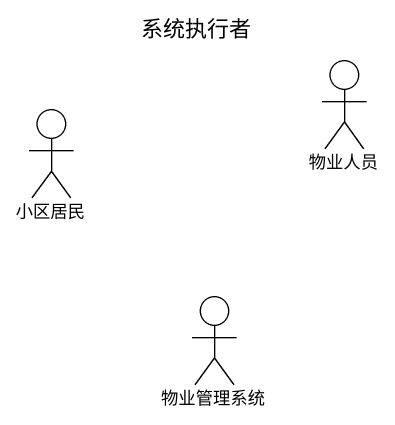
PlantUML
@startuml
title 系统执行者
actor 物业人员
actor 小区居民
actor 物业管理系统
@enduml
